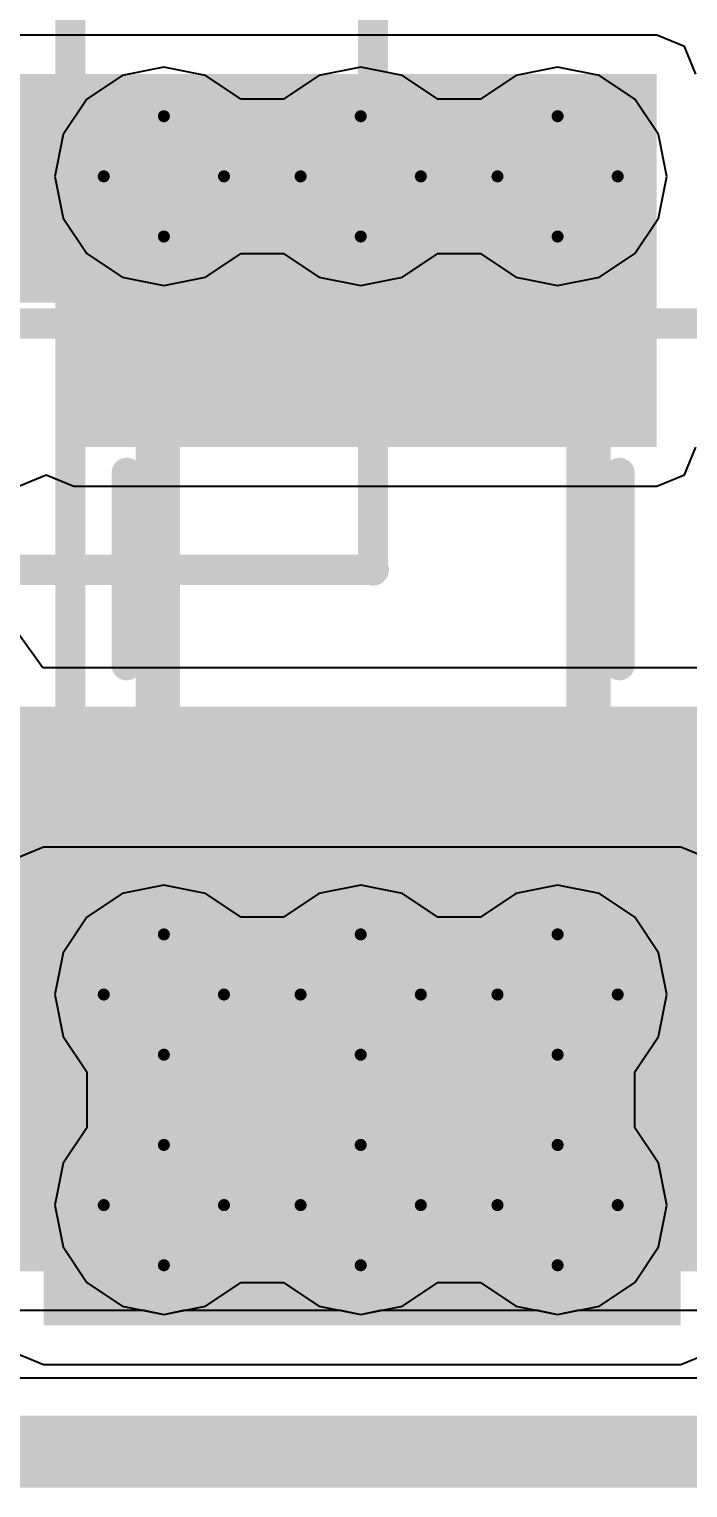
# Model space of a CAD drawing. Header units: millimetres. Extents: x -16 to 330, y -45 to 150.
# Drawn here: x 85.28 to 88.07, y 56.36 to 62.52 of the extents above; entities that cross this region are included whole.
import ezdxf

# ---------------------------------------------------------------- set-up
doc = ezdxf.new("R2010")
doc.units = ezdxf.units.MM
for name, color, linetype in [('BottomLayer', 5, 'Continuous'), ('BottomSolder', 6, 'Continuous'), ('DrillDrawing', 1, 'Continuous'), ('Mechanical13', 56, 'Continuous'), ('MidLayer1', 16, 'Continuous'), ('MidLayer2', 76, 'Continuous'), ('TopLayer', 1, 'Continuous'), ('TopOverlay', 2, 'Continuous'), ('TopPaste', 8, 'Continuous'), ('TopSolder', 216, 'Continuous'), ('ViaHoleLayer', 16, 'Continuous')]:
    doc.layers.add(name, color=color, linetype=linetype)
doc.styles.add('Arial', font='arial.ttf', dxfattribs={"height": 0.2})

# ---------------------------------------------------------------- blocks, each defined once
blk = doc.blocks.new('IND_1008__2520_M_______145')
at = {"layer": 'TopLayer'}
for points in [[(-1.275, 1.1), (-0.625, 1.1), (-0.625, -1.1), (-1.275, -1.1)], [(0.625, 1.1), (1.275, 1.1), (1.275, -1.1), (0.625, -1.1)]]:
    blk.add_hatch(color=1, dxfattribs=at).paths.add_polyline_path(points)
at = {"layer": 'TopPaste'}
for points in [[(-1.275, 1.1), (-0.625, 1.1), (-0.625, -1.1), (-1.275, -1.1)], [(0.625, 1.1), (1.275, 1.1), (1.275, -1.1), (0.625, -1.1)]]:
    blk.add_hatch(color=8, dxfattribs=at).paths.add_polyline_path(points)
at = {"layer": 'TopSolder'}
for points in [[(-1.275, 1.1), (-0.625, 1.1), (-0.625, -1.1), (-1.275, -1.1)], [(0.625, 1.1), (1.275, 1.1), (1.275, -1.1), (0.625, -1.1)]]:
    blk.add_hatch(color=216, dxfattribs=at).paths.add_polyline_path(points)
at = {"layer": 'TopOverlay', "const_width": 0.127}
for points in [[(0.4064, 1.0414), (-0.4064, 1.0414)], [(0.4064, -1.0414), (-0.4064, -1.0414)]]:
    blk.add_lwpolyline(points, dxfattribs=at)
at = {"layer": 'TopOverlay', "const_width": 0.0635}
for points in [[(-0.4381, 1.0414, 1), (-0.3746, 1.0414, 1)], [(0.3746, 1.0414, 1), (0.4381, 1.0414, 1)], [(-0.4381, -1.0414, 1), (-0.3746, -1.0414, 1)], [(0.3746, -1.0414, 1), (0.4381, -1.0414, 1)]]:
    blk.add_lwpolyline(points, format="xyb", close=True, dxfattribs=at)

msp = doc.modelspace()

# ---------------------------------------------------------------- hatches: boundary and pattern name
at = {"layer": 'BottomLayer'}
h = msp.add_hatch(color=5, dxfattribs=at)
edge = h.paths.add_edge_path()
edge.add_arc((85.852, 61.9), 0.3, 0, 360)
h = msp.add_hatch(color=5, dxfattribs=at)
edge = h.paths.add_edge_path()
edge.add_arc((86.6838, 61.9), 0.3, 0, 360)
h = msp.add_hatch(color=5, dxfattribs=at)
edge = h.paths.add_edge_path()
edge.add_arc((87.5157, 61.9), 0.3, 0, 360)
msp.add_hatch(color=5, dxfattribs=at).paths.add_polyline_path([(85.344, 57.0484), (88.0364, 57.0484), (88.0364, 58.9026), (85.344, 58.9026)])
h = msp.add_hatch(color=5, dxfattribs=at)
edge = h.paths.add_edge_path()
edge.add_arc((85.852, 58.4454), 0.3, 0, 360)
h = msp.add_hatch(color=5, dxfattribs=at)
edge = h.paths.add_edge_path()
edge.add_arc((86.6838, 58.4454), 0.3, 0, 360)
h = msp.add_hatch(color=5, dxfattribs=at)
edge = h.paths.add_edge_path()
edge.add_arc((87.5157, 58.4454), 0.3, 0, 360)
h = msp.add_hatch(color=5, dxfattribs=at)
edge = h.paths.add_edge_path()
edge.add_arc((85.852, 57.5564), 0.3, 0, 360)
h = msp.add_hatch(color=5, dxfattribs=at)
edge = h.paths.add_edge_path()
edge.add_arc((86.6838, 57.5564), 0.3, 0, 360)
h = msp.add_hatch(color=5, dxfattribs=at)
edge = h.paths.add_edge_path()
edge.add_arc((87.5157, 57.5564), 0.3, 0, 360)
at = {"layer": 'BottomSolder'}
h = msp.add_hatch(color=6, dxfattribs=at)
edge = h.paths.add_edge_path()
edge.add_arc((85.852, 61.9), 0.15, 0, 360)
h = msp.add_hatch(color=6, dxfattribs=at)
edge = h.paths.add_edge_path()
edge.add_arc((86.6838, 61.9), 0.15, 0, 360)
h = msp.add_hatch(color=6, dxfattribs=at)
edge = h.paths.add_edge_path()
edge.add_arc((87.5157, 61.9), 0.15, 0, 360)
h = msp.add_hatch(color=6, dxfattribs=at)
edge = h.paths.add_edge_path()
edge.add_arc((85.852, 58.4454), 0.15, 0, 360)
h = msp.add_hatch(color=6, dxfattribs=at)
edge = h.paths.add_edge_path()
edge.add_arc((86.6838, 58.4454), 0.15, 0, 360)
h = msp.add_hatch(color=6, dxfattribs=at)
edge = h.paths.add_edge_path()
edge.add_arc((87.5157, 58.4454), 0.15, 0, 360)
h = msp.add_hatch(color=6, dxfattribs=at)
edge = h.paths.add_edge_path()
edge.add_arc((85.852, 57.5564), 0.15, 0, 360)
h = msp.add_hatch(color=6, dxfattribs=at)
edge = h.paths.add_edge_path()
edge.add_arc((86.6838, 57.5564), 0.15, 0, 360)
h = msp.add_hatch(color=6, dxfattribs=at)
edge = h.paths.add_edge_path()
edge.add_arc((87.5157, 57.5564), 0.15, 0, 360)
at = {"layer": 'MidLayer1'}
h = msp.add_hatch(color=16, dxfattribs=at)
edge = h.paths.add_edge_path()
edge.add_arc((85.852, 61.9), 0.3, 0, 360)
h = msp.add_hatch(color=16, dxfattribs=at)
edge = h.paths.add_edge_path()
edge.add_arc((86.6838, 61.9), 0.3, 0, 360)
h = msp.add_hatch(color=16, dxfattribs=at)
edge = h.paths.add_edge_path()
edge.add_arc((87.5157, 61.9), 0.3, 0, 360)
h = msp.add_hatch(color=16, dxfattribs=at)
edge = h.paths.add_edge_path()
edge.add_arc((85.852, 58.4454), 0.3, 0, 360)
h = msp.add_hatch(color=16, dxfattribs=at)
edge = h.paths.add_edge_path()
edge.add_arc((86.6838, 58.4454), 0.3, 0, 360)
h = msp.add_hatch(color=16, dxfattribs=at)
edge = h.paths.add_edge_path()
edge.add_arc((87.5157, 58.4454), 0.3, 0, 360)
h = msp.add_hatch(color=16, dxfattribs=at)
edge = h.paths.add_edge_path()
edge.add_arc((85.852, 57.5564), 0.3, 0, 360)
h = msp.add_hatch(color=16, dxfattribs=at)
edge = h.paths.add_edge_path()
edge.add_arc((86.6838, 57.5564), 0.3, 0, 360)
h = msp.add_hatch(color=16, dxfattribs=at)
edge = h.paths.add_edge_path()
edge.add_arc((87.5157, 57.5564), 0.3, 0, 360)
at = {"layer": 'MidLayer2'}
h = msp.add_hatch(color=76, dxfattribs=at)
edge = h.paths.add_edge_path()
edge.add_arc((85.852, 61.9), 0.3, 0, 360)
h = msp.add_hatch(color=76, dxfattribs=at)
edge = h.paths.add_edge_path()
edge.add_arc((86.6838, 61.9), 0.3, 0, 360)
h = msp.add_hatch(color=76, dxfattribs=at)
edge = h.paths.add_edge_path()
edge.add_arc((87.5157, 61.9), 0.3, 0, 360)
h = msp.add_hatch(color=76, dxfattribs=at)
edge = h.paths.add_edge_path()
edge.add_arc((85.852, 58.4454), 0.3, 0, 360)
h = msp.add_hatch(color=76, dxfattribs=at)
edge = h.paths.add_edge_path()
edge.add_arc((86.6838, 58.4454), 0.3, 0, 360)
h = msp.add_hatch(color=76, dxfattribs=at)
edge = h.paths.add_edge_path()
edge.add_arc((87.5157, 58.4454), 0.3, 0, 360)
h = msp.add_hatch(color=76, dxfattribs=at)
edge = h.paths.add_edge_path()
edge.add_arc((85.852, 57.5564), 0.3, 0, 360)
h = msp.add_hatch(color=76, dxfattribs=at)
edge = h.paths.add_edge_path()
edge.add_arc((86.6838, 57.5564), 0.3, 0, 360)
h = msp.add_hatch(color=76, dxfattribs=at)
edge = h.paths.add_edge_path()
edge.add_arc((87.5157, 57.5564), 0.3, 0, 360)
at = {"layer": 'TopLayer'}
for points in [[(83.2104, 61.3664), (87.9348, 61.3664), (87.9348, 62.3316), (83.2104, 62.3316)], [(85.471, 60.7568), (87.9348, 60.7568), (87.9348, 62.3316), (85.471, 62.3316)], [(84.3692, 57.277), (88.265, 57.277), (88.265, 59.6604), (84.3692, 59.6604)], [(84.3692, 57.277), (90.9574, 57.277), (90.9574, 59.1042), (84.3692, 59.1042)]]:
    msp.add_hatch(color=1, dxfattribs=at).paths.add_polyline_path(points)
h = msp.add_hatch(color=1, dxfattribs=at)
edge = h.paths.add_edge_path()
edge.add_arc((85.852, 61.9), 0.3, 0, 360)
h = msp.add_hatch(color=1, dxfattribs=at)
edge = h.paths.add_edge_path()
edge.add_arc((86.6838, 61.9), 0.3, 0, 360)
h = msp.add_hatch(color=1, dxfattribs=at)
edge = h.paths.add_edge_path()
edge.add_arc((87.5157, 61.9), 0.3, 0, 360)
h = msp.add_hatch(color=1, dxfattribs=at)
edge = h.paths.add_edge_path()
edge.add_arc((85.852, 58.4454), 0.3, 0, 360)
h = msp.add_hatch(color=1, dxfattribs=at)
edge = h.paths.add_edge_path()
edge.add_arc((86.6838, 58.4454), 0.3, 0, 360)
h = msp.add_hatch(color=1, dxfattribs=at)
edge = h.paths.add_edge_path()
edge.add_arc((87.5157, 58.4454), 0.3, 0, 360)
h = msp.add_hatch(color=1, dxfattribs=at)
edge = h.paths.add_edge_path()
edge.add_arc((85.852, 57.5564), 0.3, 0, 360)
h = msp.add_hatch(color=1, dxfattribs=at)
edge = h.paths.add_edge_path()
edge.add_arc((86.6838, 57.5564), 0.3, 0, 360)
h = msp.add_hatch(color=1, dxfattribs=at)
edge = h.paths.add_edge_path()
edge.add_arc((87.5157, 57.5564), 0.3, 0, 360)
at = {"layer": 'TopSolder'}
h = msp.add_hatch(color=216, dxfattribs=at)
edge = h.paths.add_edge_path()
edge.add_arc((85.852, 61.9), 0.15, 0, 360)
h = msp.add_hatch(color=216, dxfattribs=at)
edge = h.paths.add_edge_path()
edge.add_arc((86.6838, 61.9), 0.15, 0, 360)
h = msp.add_hatch(color=216, dxfattribs=at)
edge = h.paths.add_edge_path()
edge.add_arc((87.5157, 61.9), 0.15, 0, 360)
h = msp.add_hatch(color=216, dxfattribs=at)
edge = h.paths.add_edge_path()
edge.add_arc((85.852, 58.4454), 0.15, 0, 360)
h = msp.add_hatch(color=216, dxfattribs=at)
edge = h.paths.add_edge_path()
edge.add_arc((86.6838, 58.4454), 0.15, 0, 360)
h = msp.add_hatch(color=216, dxfattribs=at)
edge = h.paths.add_edge_path()
edge.add_arc((87.5157, 58.4454), 0.15, 0, 360)
h = msp.add_hatch(color=216, dxfattribs=at)
edge = h.paths.add_edge_path()
edge.add_arc((85.852, 57.5564), 0.15, 0, 360)
h = msp.add_hatch(color=216, dxfattribs=at)
edge = h.paths.add_edge_path()
edge.add_arc((86.6838, 57.5564), 0.15, 0, 360)
h = msp.add_hatch(color=216, dxfattribs=at)
edge = h.paths.add_edge_path()
edge.add_arc((87.5157, 57.5564), 0.15, 0, 360)
at = {"layer": 'ViaHoleLayer'}
h = msp.add_hatch(color=16, dxfattribs=at)
edge = h.paths.add_edge_path()
edge.add_arc((85.852, 61.9), 0.15, 0, 360)
h = msp.add_hatch(color=16, dxfattribs=at)
edge = h.paths.add_edge_path()
edge.add_arc((86.6838, 61.9), 0.15, 0, 360)
h = msp.add_hatch(color=16, dxfattribs=at)
edge = h.paths.add_edge_path()
edge.add_arc((87.5157, 61.9), 0.15, 0, 360)
h = msp.add_hatch(color=16, dxfattribs=at)
edge = h.paths.add_edge_path()
edge.add_arc((85.852, 58.4454), 0.15, 0, 360)
h = msp.add_hatch(color=16, dxfattribs=at)
edge = h.paths.add_edge_path()
edge.add_arc((86.6838, 58.4454), 0.15, 0, 360)
h = msp.add_hatch(color=16, dxfattribs=at)
edge = h.paths.add_edge_path()
edge.add_arc((87.5157, 58.4454), 0.15, 0, 360)
h = msp.add_hatch(color=16, dxfattribs=at)
edge = h.paths.add_edge_path()
edge.add_arc((85.852, 57.5564), 0.15, 0, 360)
h = msp.add_hatch(color=16, dxfattribs=at)
edge = h.paths.add_edge_path()
edge.add_arc((86.6838, 57.5564), 0.15, 0, 360)
h = msp.add_hatch(color=16, dxfattribs=at)
edge = h.paths.add_edge_path()
edge.add_arc((87.5157, 57.5564), 0.15, 0, 360)

# ---------------------------------------------------------------- linework, layer by layer
at = {"layer": 'BottomLayer'}
for p, q in [((85.852, 62.3613), (85.6755, 62.3262)), ((86.0285, 62.3262), (85.852, 62.3613)), ((86.6838, 62.3613), (86.5073, 62.3262)), ((86.8604, 62.3262), (86.6838, 62.3613)), ((87.5157, 62.3613), (87.3392, 62.3262)), ((87.6922, 62.3262), (87.5157, 62.3613)), ((85.6755, 62.3262), (85.5258, 62.2262)), ((86.1781, 62.2262), (86.0285, 62.3262)), ((86.5073, 62.3262), (86.3577, 62.2262)), ((87.01, 62.2262), (86.8604, 62.3262)), ((87.3392, 62.3262), (87.1895, 62.2262)), ((87.8418, 62.2262), (87.6922, 62.3262)), ((85.5258, 62.2262), (85.4258, 62.0765)), ((86.3577, 62.2262), (86.1781, 62.2262)), ((87.1895, 62.2262), (87.01, 62.2262)), ((87.9418, 62.0765), (87.8418, 62.2262)), ((85.4258, 62.0765), (85.3907, 61.9)), ((87.9769, 61.9), (87.9418, 62.0765)), ((85.3907, 61.9), (85.4258, 61.7235)), ((87.9418, 61.7235), (87.9769, 61.9)), ((85.4258, 61.7235), (85.5258, 61.5738)), ((87.8418, 61.5738), (87.9418, 61.7235)), ((85.5258, 61.5738), (85.6755, 61.4739)), ((86.0285, 61.4739), (86.1781, 61.5738)), ((86.1781, 61.5738), (86.3577, 61.5738)), ((86.3577, 61.5738), (86.5073, 61.4739)), ((86.8604, 61.4739), (87.01, 61.5738)), ((87.01, 61.5738), (87.1895, 61.5738)), ((87.1895, 61.5738), (87.3392, 61.4739)), ((87.6922, 61.4739), (87.8418, 61.5738)), ((85.6755, 61.4739), (85.852, 61.4387)), ((85.852, 61.4387), (86.0285, 61.4739)), ((86.5073, 61.4739), (86.6838, 61.4387)), ((86.6838, 61.4387), (86.8604, 61.4739)), ((87.3392, 61.4739), (87.5157, 61.4387)), ((87.5157, 61.4387), (87.6922, 61.4739)), ((85.344, 59.0676), (85.2273, 59.0193)), ((88.0364, 59.0676), (85.344, 59.0676)), ((88.153, 59.0193), (88.0364, 59.0676)), ((85.2273, 56.9318), (85.344, 56.8835)), ((88.0364, 56.8835), (88.153, 56.9318)), ((85.344, 56.8835), (88.0364, 56.8835))]:
    msp.add_line(p, q, dxfattribs=at)
at = {"layer": 'DrillDrawing', "const_width": 0.0508}
for points in [[(85.598, 61.9), (85.852, 62.154)], [(85.852, 62.154), (86.106, 61.9)], [(86.4298, 61.9), (86.6838, 62.154)], [(86.6838, 62.154), (86.9378, 61.9)], [(87.2617, 61.9), (87.5157, 62.154)], [(87.5157, 62.154), (87.7697, 61.9)], [(85.598, 61.9), (85.852, 61.646)], [(85.852, 61.646), (86.106, 61.9)], [(86.4298, 61.9), (86.6838, 61.646)], [(86.6838, 61.646), (86.9378, 61.9)], [(87.2617, 61.9), (87.5157, 61.646)], [(87.5157, 61.646), (87.7697, 61.9)], [(85.598, 58.4454), (85.852, 58.6994)], [(85.852, 58.6994), (86.106, 58.4454)], [(86.4298, 58.4454), (86.6838, 58.6994)], [(86.6838, 58.6994), (86.9378, 58.4454)], [(87.2617, 58.4454), (87.5157, 58.6994)], [(87.5157, 58.6994), (87.7697, 58.4454)], [(85.598, 58.4454), (85.852, 58.1914)], [(85.852, 58.1914), (86.106, 58.4454)], [(86.4298, 58.4454), (86.6838, 58.1914)], [(86.6838, 58.1914), (86.9378, 58.4454)], [(87.2617, 58.4454), (87.5157, 58.1914)], [(87.5157, 58.1914), (87.7697, 58.4454)], [(85.598, 57.5564), (85.852, 57.8104)], [(85.852, 57.8104), (86.106, 57.5564)], [(86.4298, 57.5564), (86.6838, 57.8104)], [(86.6838, 57.8104), (86.9378, 57.5564)], [(87.2617, 57.5564), (87.5157, 57.8104)], [(87.5157, 57.8104), (87.7697, 57.5564)], [(85.598, 57.5564), (85.852, 57.3024)], [(85.852, 57.3024), (86.106, 57.5564)], [(86.4298, 57.5564), (86.6838, 57.3024)], [(86.6838, 57.3024), (86.9378, 57.5564)], [(87.2617, 57.5564), (87.5157, 57.3024)], [(87.5157, 57.3024), (87.7697, 57.5564)]]:
    msp.add_lwpolyline(points, dxfattribs=at)
at = {"layer": 'DrillDrawing', "const_width": 0.0254}
for points in [[(85.8393, 62.154, 1), (85.8647, 62.154, 1)], [(85.8393, 62.154, 1), (85.8647, 62.154, 1)], [(86.6711, 62.154, 1), (86.6965, 62.154, 1)], [(86.6711, 62.154, 1), (86.6965, 62.154, 1)], [(87.503, 62.154, 1), (87.5284, 62.154, 1)], [(87.503, 62.154, 1), (87.5284, 62.154, 1)], [(85.5853, 61.9, 1), (85.6107, 61.9, 1)], [(85.5853, 61.9, 1), (85.6107, 61.9, 1)], [(86.0933, 61.9, 1), (86.1187, 61.9, 1)], [(86.0933, 61.9, 1), (86.1187, 61.9, 1)], [(86.4171, 61.9, 1), (86.4425, 61.9, 1)], [(86.4171, 61.9, 1), (86.4425, 61.9, 1)], [(86.9251, 61.9, 1), (86.9505, 61.9, 1)], [(86.9251, 61.9, 1), (86.9505, 61.9, 1)], [(87.249, 61.9, 1), (87.2744, 61.9, 1)], [(87.249, 61.9, 1), (87.2744, 61.9, 1)], [(87.757, 61.9, 1), (87.7824, 61.9, 1)], [(87.757, 61.9, 1), (87.7824, 61.9, 1)], [(85.8393, 61.646, 1), (85.8647, 61.646, 1)], [(85.8393, 61.646, 1), (85.8647, 61.646, 1)], [(86.6711, 61.646, 1), (86.6965, 61.646, 1)], [(86.6711, 61.646, 1), (86.6965, 61.646, 1)], [(87.503, 61.646, 1), (87.5284, 61.646, 1)], [(87.503, 61.646, 1), (87.5284, 61.646, 1)], [(85.8393, 58.6994, 1), (85.8647, 58.6994, 1)], [(85.8393, 58.6994, 1), (85.8647, 58.6994, 1)], [(86.6711, 58.6994, 1), (86.6965, 58.6994, 1)], [(86.6711, 58.6994, 1), (86.6965, 58.6994, 1)], [(87.503, 58.6994, 1), (87.5284, 58.6994, 1)], [(87.503, 58.6994, 1), (87.5284, 58.6994, 1)], [(85.5853, 58.4454, 1), (85.6107, 58.4454, 1)], [(85.5853, 58.4454, 1), (85.6107, 58.4454, 1)], [(86.0933, 58.4454, 1), (86.1187, 58.4454, 1)], [(86.0933, 58.4454, 1), (86.1187, 58.4454, 1)], [(86.4171, 58.4454, 1), (86.4425, 58.4454, 1)], [(86.4171, 58.4454, 1), (86.4425, 58.4454, 1)], [(86.9251, 58.4454, 1), (86.9505, 58.4454, 1)], [(86.9251, 58.4454, 1), (86.9505, 58.4454, 1)], [(87.249, 58.4454, 1), (87.2744, 58.4454, 1)], [(87.249, 58.4454, 1), (87.2744, 58.4454, 1)], [(87.757, 58.4454, 1), (87.7824, 58.4454, 1)], [(87.757, 58.4454, 1), (87.7824, 58.4454, 1)], [(85.8393, 58.1914, 1), (85.8647, 58.1914, 1)], [(85.8393, 58.1914, 1), (85.8647, 58.1914, 1)], [(86.6711, 58.1914, 1), (86.6965, 58.1914, 1)], [(86.6711, 58.1914, 1), (86.6965, 58.1914, 1)], [(87.503, 58.1914, 1), (87.5284, 58.1914, 1)], [(87.503, 58.1914, 1), (87.5284, 58.1914, 1)], [(85.8393, 57.8104, 1), (85.8647, 57.8104, 1)], [(85.8393, 57.8104, 1), (85.8647, 57.8104, 1)], [(86.6711, 57.8104, 1), (86.6965, 57.8104, 1)], [(86.6711, 57.8104, 1), (86.6965, 57.8104, 1)], [(87.503, 57.8104, 1), (87.5284, 57.8104, 1)], [(87.503, 57.8104, 1), (87.5284, 57.8104, 1)], [(85.5853, 57.5564, 1), (85.6107, 57.5564, 1)], [(85.5853, 57.5564, 1), (85.6107, 57.5564, 1)], [(86.0933, 57.5564, 1), (86.1187, 57.5564, 1)], [(86.0933, 57.5564, 1), (86.1187, 57.5564, 1)], [(86.4171, 57.5564, 1), (86.4425, 57.5564, 1)], [(86.4171, 57.5564, 1), (86.4425, 57.5564, 1)], [(86.9251, 57.5564, 1), (86.9505, 57.5564, 1)], [(86.9251, 57.5564, 1), (86.9505, 57.5564, 1)], [(87.249, 57.5564, 1), (87.2744, 57.5564, 1)], [(87.249, 57.5564, 1), (87.2744, 57.5564, 1)], [(87.757, 57.5564, 1), (87.7824, 57.5564, 1)], [(87.757, 57.5564, 1), (87.7824, 57.5564, 1)], [(85.8393, 57.3024, 1), (85.8647, 57.3024, 1)], [(85.8393, 57.3024, 1), (85.8647, 57.3024, 1)], [(86.6711, 57.3024, 1), (86.6965, 57.3024, 1)], [(86.6711, 57.3024, 1), (86.6965, 57.3024, 1)], [(87.503, 57.3024, 1), (87.5284, 57.3024, 1)], [(87.503, 57.3024, 1), (87.5284, 57.3024, 1)]]:
    msp.add_lwpolyline(points, format="xyb", close=True, dxfattribs=at)
at = {"layer": 'Mechanical13', "const_width": 0.127}
for points in [[(85.4562, 58.0641), (85.4562, 66.0088)], [(85.4562, 58.0641), (85.4562, 66.0088)], [(86.7362, 60.2388), (86.7362, 64.2112)], [(86.7362, 60.2388), (86.7362, 64.2112)], [(85.7362, 61.4888), (85.7962, 61.4888)], [(85.7362, 60.8888), (85.7362, 61.4888)], [(85.7962, 61.4888), (87.6762, 61.4888)], [(85.7962, 58.9888), (85.7962, 61.4888)], [(87.6762, 61.4888), (87.7362, 61.4888)], [(87.6762, 58.9888), (87.6762, 61.4888)], [(87.7362, 60.8888), (87.7362, 61.4888)], [(84.7362, 61.2788), (92.681, 61.2788)], [(84.7362, 61.2788), (92.681, 61.2788)], [(85.7362, 60.8888), (85.7962, 60.8888)], [(85.7962, 60.8888), (87.6762, 60.8888)], [(85.8562, 59.5888), (85.8562, 60.8888)], [(87.6162, 59.5888), (87.6162, 60.8888)], [(87.6762, 60.8888), (87.7362, 60.8888)], [(78.7915, 60.2388), (86.7362, 60.2388)], [(78.7915, 60.2388), (86.7362, 60.2388)], [(85.7362, 59.5888), (85.7962, 59.5888)], [(85.7362, 58.9888), (85.7362, 59.5888)], [(85.7962, 59.5888), (87.6762, 59.5888)], [(87.6762, 59.5888), (87.7362, 59.5888)], [(87.7362, 58.9888), (87.7362, 59.5888)], [(85.7362, 58.9888), (85.7962, 58.9888)], [(85.7962, 58.9888), (87.6762, 58.9888)], [(87.6762, 58.9888), (87.7362, 58.9888)], [(79.7562, 57.7588), (87.701, 57.7588)], [(79.7562, 57.7588), (87.701, 57.7588)], [(82.2562, 57.7588), (90.201, 57.7588)], [(82.2562, 57.7588), (90.201, 57.7588)]]:
    msp.add_lwpolyline(points, dxfattribs=at)
at = {"layer": 'Mechanical13'}
for points, const_width in [([(85.7045, 61.4888, 1), (85.768, 61.4888, 1)], 0.0635), ([(85.7045, 61.4888, 1), (85.768, 61.4888, 1)], 0.0635), ([(85.7645, 61.4888, 1), (85.828, 61.4888, 1)], 0.0635), ([(85.7645, 61.4888, 1), (85.828, 61.4888, 1)], 0.0635), ([(85.7645, 61.4888, 1), (85.828, 61.4888, 1)], 0.0635), ([(87.6445, 61.4888, 1), (87.708, 61.4888, 1)], 0.0635), ([(87.6445, 61.4888, 1), (87.708, 61.4888, 1)], 0.0635), ([(87.6445, 61.4888, 1), (87.708, 61.4888, 1)], 0.0635), ([(87.7045, 61.4888, 1), (87.768, 61.4888, 1)], 0.0635), ([(87.7045, 61.4888, 1), (87.768, 61.4888, 1)], 0.0635), ([(85.7045, 60.8888, 1), (85.768, 60.8888, 1)], 0.0635), ([(85.7045, 60.8888, 1), (85.768, 60.8888, 1)], 0.0635), ([(85.7645, 60.8888, 1), (85.828, 60.8888, 1)], 0.0635), ([(85.7645, 60.8888, 1), (85.828, 60.8888, 1)], 0.0635), ([(85.8245, 60.8888, 1), (85.888, 60.8888, 1)], 0.0635), ([(87.5845, 60.8888, 1), (87.648, 60.8888, 1)], 0.0635), ([(87.6445, 60.8888, 1), (87.708, 60.8888, 1)], 0.0635), ([(87.6445, 60.8888, 1), (87.708, 60.8888, 1)], 0.0635), ([(87.7045, 60.8888, 1), (87.768, 60.8888, 1)], 0.0635), ([(87.7045, 60.8888, 1), (87.768, 60.8888, 1)], 0.0635), ([(86.7394, 60.2388, 1), (86.7331, 60.2388, 1)], 0.127), ([(86.7394, 60.2388, 1), (86.7331, 60.2388, 1)], 0.127), ([(86.7013, 60.2388, 1), (86.7648, 60.2388, 1)], 0.0635), ([(86.7013, 60.2388, 1), (86.7648, 60.2388, 1)], 0.0635), ([(86.7045, 60.2388, 1), (86.768, 60.2388, 1)], 0.0635), ([(86.7045, 60.2388, 1), (86.768, 60.2388, 1)], 0.0635), ([(86.7045, 60.2388, 1), (86.768, 60.2388, 1)], 0.0635), ([(86.7045, 60.2388, 1), (86.768, 60.2388, 1)], 0.0635), ([(86.7077, 60.2388, 1), (86.7712, 60.2388, 1)], 0.0635), ([(86.7077, 60.2388, 1), (86.7712, 60.2388, 1)], 0.0635), ([(85.7045, 59.5888, 1), (85.768, 59.5888, 1)], 0.0635), ([(85.7045, 59.5888, 1), (85.768, 59.5888, 1)], 0.0635), ([(85.7645, 59.5888, 1), (85.828, 59.5888, 1)], 0.0635), ([(85.7645, 59.5888, 1), (85.828, 59.5888, 1)], 0.0635), ([(85.8245, 59.5888, 1), (85.888, 59.5888, 1)], 0.0635), ([(87.5845, 59.5888, 1), (87.648, 59.5888, 1)], 0.0635), ([(87.6445, 59.5888, 1), (87.708, 59.5888, 1)], 0.0635), ([(87.6445, 59.5888, 1), (87.708, 59.5888, 1)], 0.0635), ([(87.7045, 59.5888, 1), (87.768, 59.5888, 1)], 0.0635), ([(87.7045, 59.5888, 1), (87.768, 59.5888, 1)], 0.0635), ([(85.7045, 58.9888, 1), (85.768, 58.9888, 1)], 0.0635), ([(85.7045, 58.9888, 1), (85.768, 58.9888, 1)], 0.0635), ([(85.7645, 58.9888, 1), (85.828, 58.9888, 1)], 0.0635), ([(85.7645, 58.9888, 1), (85.828, 58.9888, 1)], 0.0635), ([(85.7645, 58.9888, 1), (85.828, 58.9888, 1)], 0.0635), ([(87.6445, 58.9888, 1), (87.708, 58.9888, 1)], 0.0635), ([(87.6445, 58.9888, 1), (87.708, 58.9888, 1)], 0.0635), ([(87.6445, 58.9888, 1), (87.708, 58.9888, 1)], 0.0635), ([(87.7045, 58.9888, 1), (87.768, 58.9888, 1)], 0.0635), ([(87.7045, 58.9888, 1), (87.768, 58.9888, 1)], 0.0635), ([(85.4245, 58.0641, 1), (85.488, 58.0641, 1)], 0.0635), ([(85.4245, 58.0641, 1), (85.488, 58.0641, 1)], 0.0635), ([(87.6692, 57.7588, 1), (87.7327, 57.7588, 1)], 0.0635), ([(87.6692, 57.7588, 1), (87.7327, 57.7588, 1)], 0.0635)]:
    msp.add_lwpolyline(points, format="xyb", close=True, dxfattribs=dict(at, const_width=const_width))
at = {"layer": 'MidLayer1'}
for p, q in [((85.852, 62.3613), (85.6755, 62.3262)), ((86.0285, 62.3262), (85.852, 62.3613)), ((86.6838, 62.3613), (86.5073, 62.3262)), ((86.8604, 62.3262), (86.6838, 62.3613)), ((87.5157, 62.3613), (87.3392, 62.3262)), ((87.6922, 62.3262), (87.5157, 62.3613)), ((85.6755, 62.3262), (85.5258, 62.2262)), ((86.1781, 62.2262), (86.0285, 62.3262)), ((86.5073, 62.3262), (86.3577, 62.2262)), ((87.01, 62.2262), (86.8604, 62.3262)), ((87.3392, 62.3262), (87.1895, 62.2262)), ((87.8418, 62.2262), (87.6922, 62.3262)), ((85.5258, 62.2262), (85.4258, 62.0765)), ((86.3577, 62.2262), (86.1781, 62.2262)), ((87.1895, 62.2262), (87.01, 62.2262)), ((87.9418, 62.0765), (87.8418, 62.2262)), ((85.4258, 62.0765), (85.3907, 61.9)), ((87.9769, 61.9), (87.9418, 62.0765)), ((85.3907, 61.9), (85.4258, 61.7235)), ((87.9418, 61.7235), (87.9769, 61.9)), ((85.4258, 61.7235), (85.5258, 61.5738)), ((87.8418, 61.5738), (87.9418, 61.7235)), ((85.5258, 61.5738), (85.6755, 61.4739)), ((86.0285, 61.4739), (86.1781, 61.5738)), ((86.1781, 61.5738), (86.3577, 61.5738)), ((86.3577, 61.5738), (86.5073, 61.4739)), ((86.8604, 61.4739), (87.01, 61.5738)), ((87.01, 61.5738), (87.1895, 61.5738)), ((87.1895, 61.5738), (87.3392, 61.4739)), ((87.6922, 61.4739), (87.8418, 61.5738)), ((85.6755, 61.4739), (85.852, 61.4387)), ((85.852, 61.4387), (86.0285, 61.4739)), ((86.5073, 61.4739), (86.6838, 61.4387)), ((86.6838, 61.4387), (86.8604, 61.4739)), ((87.3392, 61.4739), (87.5157, 61.4387)), ((87.5157, 61.4387), (87.6922, 61.4739)), ((85.852, 58.9067), (85.6755, 58.8716)), ((86.0285, 58.8716), (85.852, 58.9067)), ((86.6838, 58.9067), (86.5073, 58.8716)), ((86.8604, 58.8716), (86.6838, 58.9067)), ((87.5157, 58.9067), (87.3392, 58.8716)), ((87.6922, 58.8716), (87.5157, 58.9067)), ((85.6755, 58.8716), (85.5258, 58.7716)), ((86.1781, 58.7716), (86.0285, 58.8716)), ((86.5073, 58.8716), (86.3577, 58.7716)), ((87.01, 58.7716), (86.8604, 58.8716)), ((87.3392, 58.8716), (87.1895, 58.7716)), ((87.8418, 58.7716), (87.6922, 58.8716)), ((85.5258, 58.7716), (85.4258, 58.6219)), ((86.3577, 58.7716), (86.1781, 58.7716)), ((87.1895, 58.7716), (87.01, 58.7716)), ((87.9418, 58.6219), (87.8418, 58.7716)), ((85.4258, 58.6219), (85.3907, 58.4454)), ((87.9769, 58.4454), (87.9418, 58.6219)), ((85.3907, 58.4454), (85.4258, 58.2689)), ((87.9418, 58.2689), (87.9769, 58.4454)), ((85.4258, 58.2689), (85.5258, 58.1192)), ((87.8418, 58.1193), (87.9418, 58.2689)), ((85.5258, 58.1192), (85.5258, 57.8826)), ((87.8418, 57.8826), (87.8418, 58.1193)), ((85.5258, 57.8826), (85.4258, 57.7329)), ((87.9418, 57.7329), (87.8418, 57.8826)), ((85.4258, 57.7329), (85.3907, 57.5564)), ((87.9769, 57.5564), (87.9418, 57.7329)), ((85.3907, 57.5564), (85.4258, 57.3799)), ((87.9418, 57.3799), (87.9769, 57.5564)), ((85.4258, 57.3799), (85.5258, 57.2302)), ((87.8418, 57.2302), (87.9418, 57.3799)), ((85.5258, 57.2302), (85.6755, 57.1303)), ((86.0285, 57.1303), (86.1781, 57.2302)), ((86.1781, 57.2302), (86.3577, 57.2302)), ((86.3577, 57.2302), (86.5073, 57.1303)), ((86.8604, 57.1303), (87.01, 57.2302)), ((87.01, 57.2302), (87.1895, 57.2302)), ((87.1895, 57.2302), (87.3392, 57.1303)), ((87.6922, 57.1303), (87.8418, 57.2302)), ((85.6755, 57.1303), (85.852, 57.0951)), ((85.852, 57.0951), (86.0285, 57.1303)), ((86.5073, 57.1303), (86.6838, 57.0951)), ((86.6838, 57.0951), (86.8604, 57.1303)), ((87.3392, 57.1303), (87.5157, 57.0951)), ((87.5157, 57.0951), (87.6922, 57.1303))]:
    msp.add_line(p, q, dxfattribs=at)
at = {"layer": 'MidLayer2'}
for p, q in [((85.852, 62.3613), (85.6755, 62.3262)), ((86.0285, 62.3262), (85.852, 62.3613)), ((86.6838, 62.3613), (86.5073, 62.3262)), ((86.8604, 62.3262), (86.6838, 62.3613)), ((87.5157, 62.3613), (87.3392, 62.3262)), ((87.6922, 62.3262), (87.5157, 62.3613)), ((85.6755, 62.3262), (85.5258, 62.2262)), ((86.1781, 62.2262), (86.0285, 62.3262)), ((86.5073, 62.3262), (86.3577, 62.2262)), ((87.01, 62.2262), (86.8604, 62.3262)), ((87.3392, 62.3262), (87.1895, 62.2262)), ((87.8418, 62.2262), (87.6922, 62.3262)), ((85.5258, 62.2262), (85.4258, 62.0765)), ((86.3577, 62.2262), (86.1781, 62.2262)), ((87.1895, 62.2262), (87.01, 62.2262)), ((87.9418, 62.0765), (87.8418, 62.2262)), ((85.4258, 62.0765), (85.3907, 61.9)), ((87.9769, 61.9), (87.9418, 62.0765)), ((85.3907, 61.9), (85.4258, 61.7235)), ((87.9418, 61.7235), (87.9769, 61.9)), ((85.4258, 61.7235), (85.5258, 61.5738)), ((87.8418, 61.5738), (87.9418, 61.7235)), ((85.5258, 61.5738), (85.6755, 61.4739)), ((86.0285, 61.4739), (86.1781, 61.5738)), ((86.1781, 61.5738), (86.3577, 61.5738)), ((86.3577, 61.5738), (86.5073, 61.4739)), ((86.8604, 61.4739), (87.01, 61.5738)), ((87.01, 61.5738), (87.1895, 61.5738)), ((87.1895, 61.5738), (87.3392, 61.4739)), ((87.6922, 61.4739), (87.8418, 61.5738)), ((85.6755, 61.4739), (85.852, 61.4387)), ((85.852, 61.4387), (86.0285, 61.4739)), ((86.5073, 61.4739), (86.6838, 61.4387)), ((86.6838, 61.4387), (86.8604, 61.4739)), ((87.3392, 61.4739), (87.5157, 61.4387)), ((87.5157, 61.4387), (87.6922, 61.4739)), ((85.852, 58.9067), (85.6755, 58.8716)), ((86.0285, 58.8716), (85.852, 58.9067)), ((86.6838, 58.9067), (86.5073, 58.8716)), ((86.8604, 58.8716), (86.6838, 58.9067)), ((87.5157, 58.9067), (87.3392, 58.8716)), ((87.6922, 58.8716), (87.5157, 58.9067)), ((85.6755, 58.8716), (85.5258, 58.7716)), ((86.1781, 58.7716), (86.0285, 58.8716)), ((86.5073, 58.8716), (86.3577, 58.7716)), ((87.01, 58.7716), (86.8604, 58.8716)), ((87.3392, 58.8716), (87.1895, 58.7716)), ((87.8418, 58.7716), (87.6922, 58.8716)), ((85.5258, 58.7716), (85.4258, 58.6219)), ((86.3577, 58.7716), (86.1781, 58.7716)), ((87.1895, 58.7716), (87.01, 58.7716)), ((87.9418, 58.6219), (87.8418, 58.7716)), ((85.4258, 58.6219), (85.3907, 58.4454)), ((87.9769, 58.4454), (87.9418, 58.6219)), ((85.3907, 58.4454), (85.4258, 58.2689)), ((87.9418, 58.2689), (87.9769, 58.4454)), ((85.4258, 58.2689), (85.5258, 58.1192)), ((87.8418, 58.1193), (87.9418, 58.2689)), ((85.5258, 58.1192), (85.5258, 57.8826)), ((87.8418, 57.8826), (87.8418, 58.1193)), ((85.5258, 57.8826), (85.4258, 57.7329)), ((87.9418, 57.7329), (87.8418, 57.8826)), ((85.4258, 57.7329), (85.3907, 57.5564)), ((87.9769, 57.5564), (87.9418, 57.7329)), ((85.3907, 57.5564), (85.4258, 57.3799)), ((87.9418, 57.3799), (87.9769, 57.5564)), ((85.4258, 57.3799), (85.5258, 57.2302)), ((87.8418, 57.2302), (87.9418, 57.3799)), ((85.5258, 57.2302), (85.6755, 57.1303)), ((86.0285, 57.1303), (86.1781, 57.2302)), ((86.1781, 57.2302), (86.3577, 57.2302)), ((86.3577, 57.2302), (86.5073, 57.1303)), ((86.8604, 57.1303), (87.01, 57.2302)), ((87.01, 57.2302), (87.1895, 57.2302)), ((87.1895, 57.2302), (87.3392, 57.1303)), ((87.6922, 57.1303), (87.8418, 57.2302)), ((85.6755, 57.1303), (85.852, 57.0951)), ((85.852, 57.0951), (86.0285, 57.1303)), ((86.5073, 57.1303), (86.6838, 57.0951)), ((86.6838, 57.0951), (86.8604, 57.1303)), ((87.3392, 57.1303), (87.5157, 57.0951)), ((87.5157, 57.0951), (87.6922, 57.1303))]:
    msp.add_line(p, q, dxfattribs=at)
at = {"layer": 'TopLayer'}
for p, q in [((87.9348, 62.4966), (83.2104, 62.4966)), ((88.0514, 62.4483), (87.9348, 62.4966)), ((88.0997, 62.3316), (88.0514, 62.4483)), ((88.0514, 60.6402), (88.0997, 60.7568)), ((85.1196, 60.5431), (85.3543, 60.6402)), ((85.3543, 60.6402), (85.471, 60.5919)), ((87.9348, 60.5919), (88.0514, 60.6402)), ((85.471, 60.5919), (87.9348, 60.5919)), ((85.3399, 59.8254), (85.1563, 60.0794)), ((88.223, 59.8254), (85.3399, 59.8254)), ((84.3692, 57.1121), (85.767, 57.1121)), ((85.767, 57.1121), (85.852, 57.0951)), ((85.852, 57.0951), (85.937, 57.1121)), ((85.937, 57.1121), (86.5989, 57.1121)), ((86.5989, 57.1121), (86.6838, 57.0951)), ((86.6838, 57.0951), (86.7688, 57.1121)), ((86.7688, 57.1121), (87.4307, 57.1121)), ((87.4307, 57.1121), (87.5157, 57.0951)), ((87.5157, 57.0951), (87.6007, 57.1121)), ((87.6007, 57.1121), (90.9574, 57.1121)), ((93.7977, 56.8258), (82.853, 56.8258))]:
    msp.add_line(p, q, dxfattribs=at)
for points, const_width in [([(84.7362, 61.7788), (85.4281, 61.7788)], 0.254), ([(85.4281, 61.7788), (85.9612, 61.2456)], 0.254), ([(82.5356, 56.515), (93.7977, 56.515)], 0.3048)]:
    msp.add_lwpolyline(points, dxfattribs=dict(at, const_width=const_width))
at = {"layer": 'TopLayer', "const_width": 0.127}
for points in [[(85.3646, 61.7788, 1), (85.4916, 61.7788, 1)], [(85.3646, 61.7788, 1), (85.4916, 61.7788, 1)], [(85.8977, 61.2456, 1), (86.0247, 61.2456, 1)]]:
    msp.add_lwpolyline(points, format="xyb", close=True, dxfattribs=at)

# ---------------------------------------------------------------- block references
at = {"rotation": 270}
msp.add_blockref('IND_1008__2520_M_______145', (86.7362, 60.242), dxfattribs=at)

# ---------------------------------------------------------------- texts
at = {"layer": 'TopOverlay', "style": 'Arial'}
msp.add_text('1V8_SENSOR', height=1.524, rotation=360, dxfattribs=at).set_placement((72.0897, 62.9135))
msp.add_text('L1', height=1.016, dxfattribs=at).set_placement((86.1249, 57.1613))

doc.saveas('drawing.dxf')
